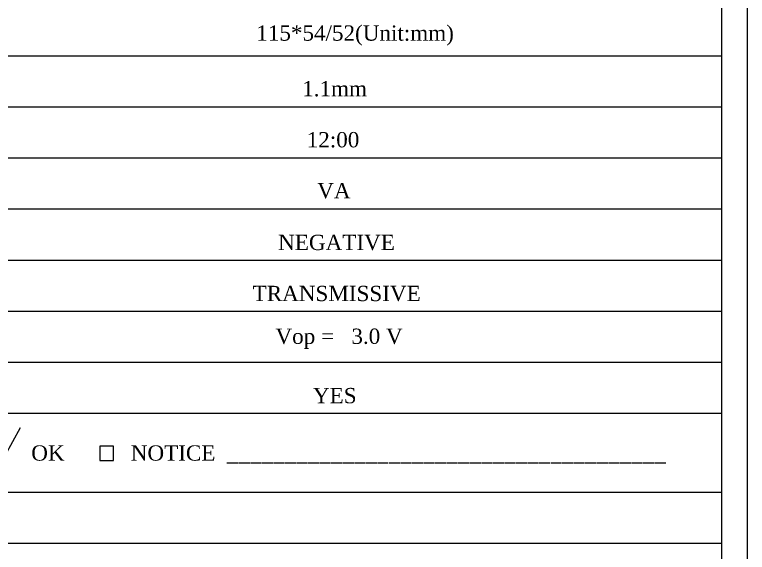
# Model space of a CAD drawing. Header units: millimetres. Extents: x 1653 to 3206, y -200 to 97.
# Drawn here: x 1724.8 to 1858.6, y -99.3 to -1.1 of the extents above; entities that cross this region are included whole.
import ezdxf
from ezdxf.enums import TextEntityAlignment as Align

# ---------------------------------------------------------------- set-up
doc = ezdxf.new("R2010")
doc.units = ezdxf.units.MM
doc.header["$LTSCALE"] = 3
doc.layers.add('DIM', color=4, linetype='Continuous')
doc.styles.add('WMF-Times New Roman1', font='TIMES.TTF')

# ---------------------------------------------------------------- blocks, each defined once
blk = doc.blocks.new('XY')
at = {"lineweight": 20}
blk.add_lwpolyline([(0, 297), (0, 0), (205.21, 0), (205.21, 297)], close=True, dxfattribs=at)
at = {"color": 7, "lineweight": 20}
for points in [[(6.18, 248.08), (6.18, 7.16), (200.58, 7.16), (200.58, 248.08)], [(86.97, 117.09), (89.51, 117.09), (89.51, 119.72), (86.97, 119.72)]]:
    blk.add_lwpolyline(points, close=True, dxfattribs=at)
for points in [[(6.18, 191.01), (200.58, 191.01)], [(6.18, 181.69), (200.58, 181.69)], [(6.18, 172.37), (200.58, 172.37)], [(6.18, 163.05), (200.58, 163.05)], [(62.81, 153.73), (200.58, 153.73)], [(6.18, 144.41), (200.58, 144.41)], [(6.18, 135.09), (200.58, 135.09)], [(6.18, 125.77), (200.58, 125.77)], [(68.34, 120.35), (69.7, 118.02), (72.49, 123.13)], [(6.18, 111.34), (200.58, 111.34)], [(6.18, 102.02), (200.58, 102.02)]]:
    blk.add_lwpolyline(points, dxfattribs=at)
at = {"color": 7, "lineweight": 20, "style": 'WMF-Times New Roman1'}
for s, height, p in [('OK', 2.792, (74.47, 117.09)), ('  NOTICE  ______________________________________', 2.7918, (90.53, 117.09))]:
    blk.add_text(s, height=height, dxfattribs=at).set_placement(p)

msp = doc.modelspace()

# ---------------------------------------------------------------- block references
msp.add_blockref('XY', (1653.404, -199.603))

# ---------------------------------------------------------------- texts
at = {"layer": 'DIM', "lineweight": 20, "style": 'WMF-Times New Roman1'}
for s, height, p in [('115*54/52(Unit:mm)', 2.79183, (1786.993, -4.793)), ('1.1mm', 2.7918, (1783.252, -14.591)), ('12:00', 2.7918, (1782.969, -23.911)), ('VA', 2.7918, (1783.133, -33.231)), ('NEGATIVE', 2.7918, (1783.606, -42.679)), ('TRANSMISSIVE', 2.79183, (1783.636, -51.999)), ('YES', 2.7918, (1783.288, -70.64))]:
    msp.add_text(s, height=height, dxfattribs=at).set_placement(p, align=Align.MIDDLE)
msp.add_text('                 Vop =   3.0 V                    ', height=2.79183, dxfattribs=at).set_placement((1754.543, -61.192))

doc.saveas('drawing.dxf')
